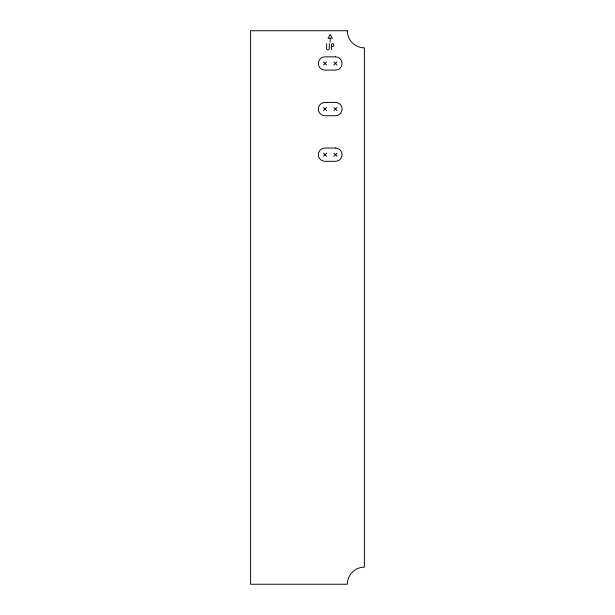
<?xml version="1.0" encoding="UTF-8"?>
<svg xmlns="http://www.w3.org/2000/svg" width="615" height="615" viewBox="0 0 615 615"><rect width="100%" height="100%" fill="white"/><g stroke="black" fill="none" stroke-linecap="round" stroke-linejoin="round"><path stroke-width="0.92" d="M323.444 65.006L326.511 61.931M333.891 65.006L336.966 61.931M323.444 110.6L326.511 107.533M333.891 110.6L336.966 107.533M323.444 156.202L326.511 153.135M333.891 156.202L336.966 153.135M330.055 38.276L328.049 38.276L330.201 34.548L332.354 38.276L330.201 38.276L330.201 42.151M331.523 46.602L332.308 46.602A1.468 1.468 0 0 0 333.776 45.133A1.468 1.468 0 0 0 332.308 43.673L331.4 44.195L331.377 49.754M333.891 61.931L336.966 65.006M323.444 61.931L326.511 65.006M333.891 107.533L336.966 110.6M323.444 107.533L326.511 110.6M333.891 153.135L336.966 156.202M323.444 153.135L326.511 156.202M329.263 43.673L329.263 48.5A1.315 1.315 0 0 1 327.949 49.815A1.315 1.315 0 0 1 326.634 48.5L326.634 43.673M347.306 30.75L250.597 30.75L250.597 584.25L347.306 584.25A17.097 17.097 0 0 1 364.403 567.153L364.403 47.847A17.097 17.097 0 0 1 347.306 30.75M335.429 56.818L324.981 56.818A6.65 6.65 0 0 0 318.332 63.468A6.65 6.65 0 0 0 324.981 70.118L335.429 70.118A6.65 6.65 0 0 0 342.078 63.468A6.65 6.65 0 0 0 335.429 56.818M335.429 102.421L324.981 102.421A6.65 6.65 0 0 0 318.332 109.07A6.65 6.65 0 0 0 324.981 115.72L335.429 115.72A6.65 6.65 0 0 0 342.078 109.07A6.65 6.65 0 0 0 335.429 102.421M335.429 148.015L324.981 148.015A6.65 6.65 0 0 0 318.332 154.665A6.65 6.65 0 0 0 324.981 161.315L335.429 161.315A6.65 6.65 0 0 0 342.078 154.665A6.65 6.65 0 0 0 335.429 148.015"/></g></svg>
